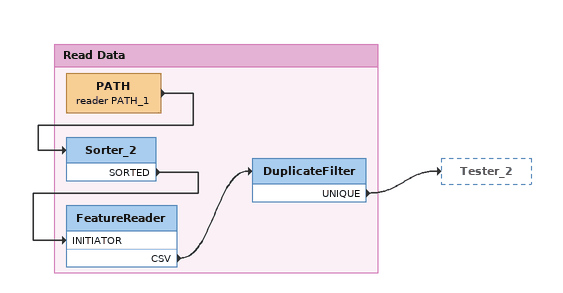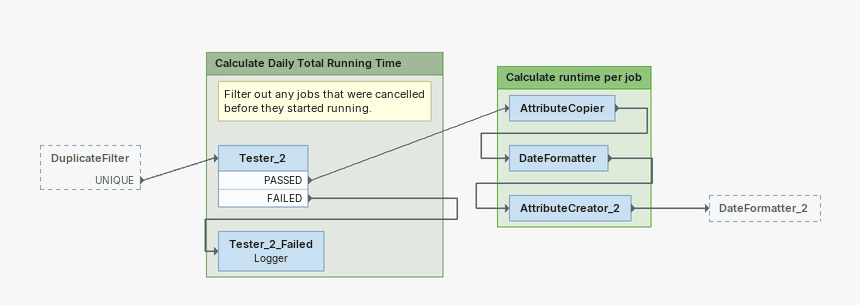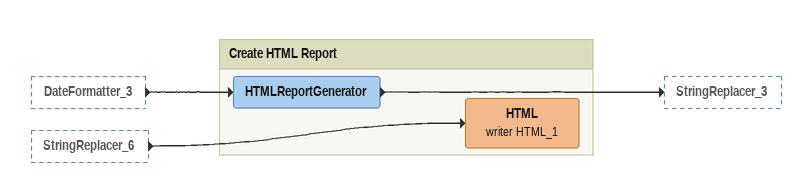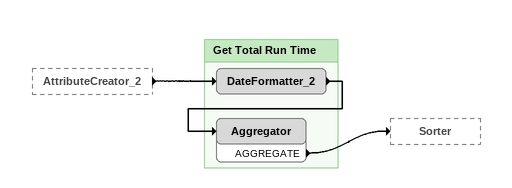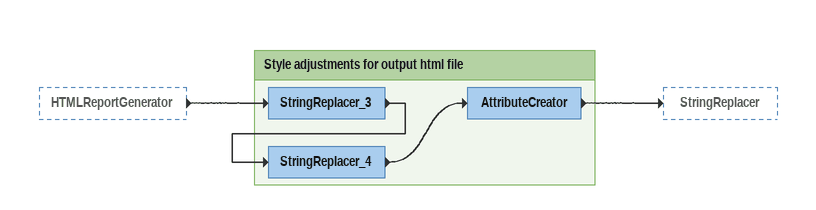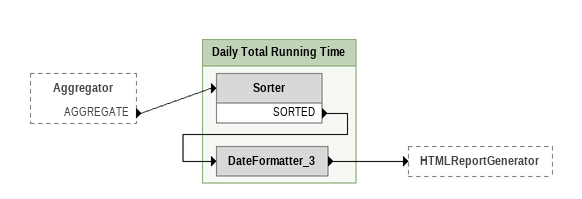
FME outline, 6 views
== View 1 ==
Bookmark: Read Data
PATH (reader PATH_1)
    -> Sorter_2
Sorter_2
    SORTED -> FeatureReader [INITIATOR]
FeatureReader
    CSV -> DuplicateFilter
DuplicateFilter
    UNIQUE -> Tester_2

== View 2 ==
DuplicateFilter [outside]
    UNIQUE -> Tester_2

Bookmark: Calculate Daily Total Running Time
Note: Filter out any jobs that were cancelled / before they started running.
Tester_2
    PASSED -> AttributeCopier
    FAILED -> Tester_2_Failed
Tester_2_Failed: Logger

Bookmark: Calculate runtime per job
AttributeCopier
    -> DateFormatter
DateFormatter
    -> AttributeCreator_2
AttributeCreator_2
    -> DateFormatter_2

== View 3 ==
DateFormatter_3 [outside]
    -> HTMLReportGenerator
StringReplacer_6 [outside]
    -> HTML (writer HTML_1)

Bookmark: Create HTML Report
HTMLReportGenerator
    -> StringReplacer_3
HTML (writer HTML_1)

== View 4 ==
AttributeCreator_2 [outside]
    -> DateFormatter_2

Bookmark: Get Total Run Time
DateFormatter_2
    -> Aggregator
Aggregator
    AGGREGATE -> Sorter

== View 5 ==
HTMLReportGenerator [outside]
    -> StringReplacer_3

Bookmark: Style adjustments for output html file
StringReplacer_3
    -> StringReplacer_4
StringReplacer_4
    -> AttributeCreator
AttributeCreator
    -> StringReplacer

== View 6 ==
Aggregator [outside]
    AGGREGATE -> Sorter

Bookmark: Daily Total Running Time
Sorter
    SORTED -> DateFormatter_3
DateFormatter_3
    -> HTMLReportGenerator
